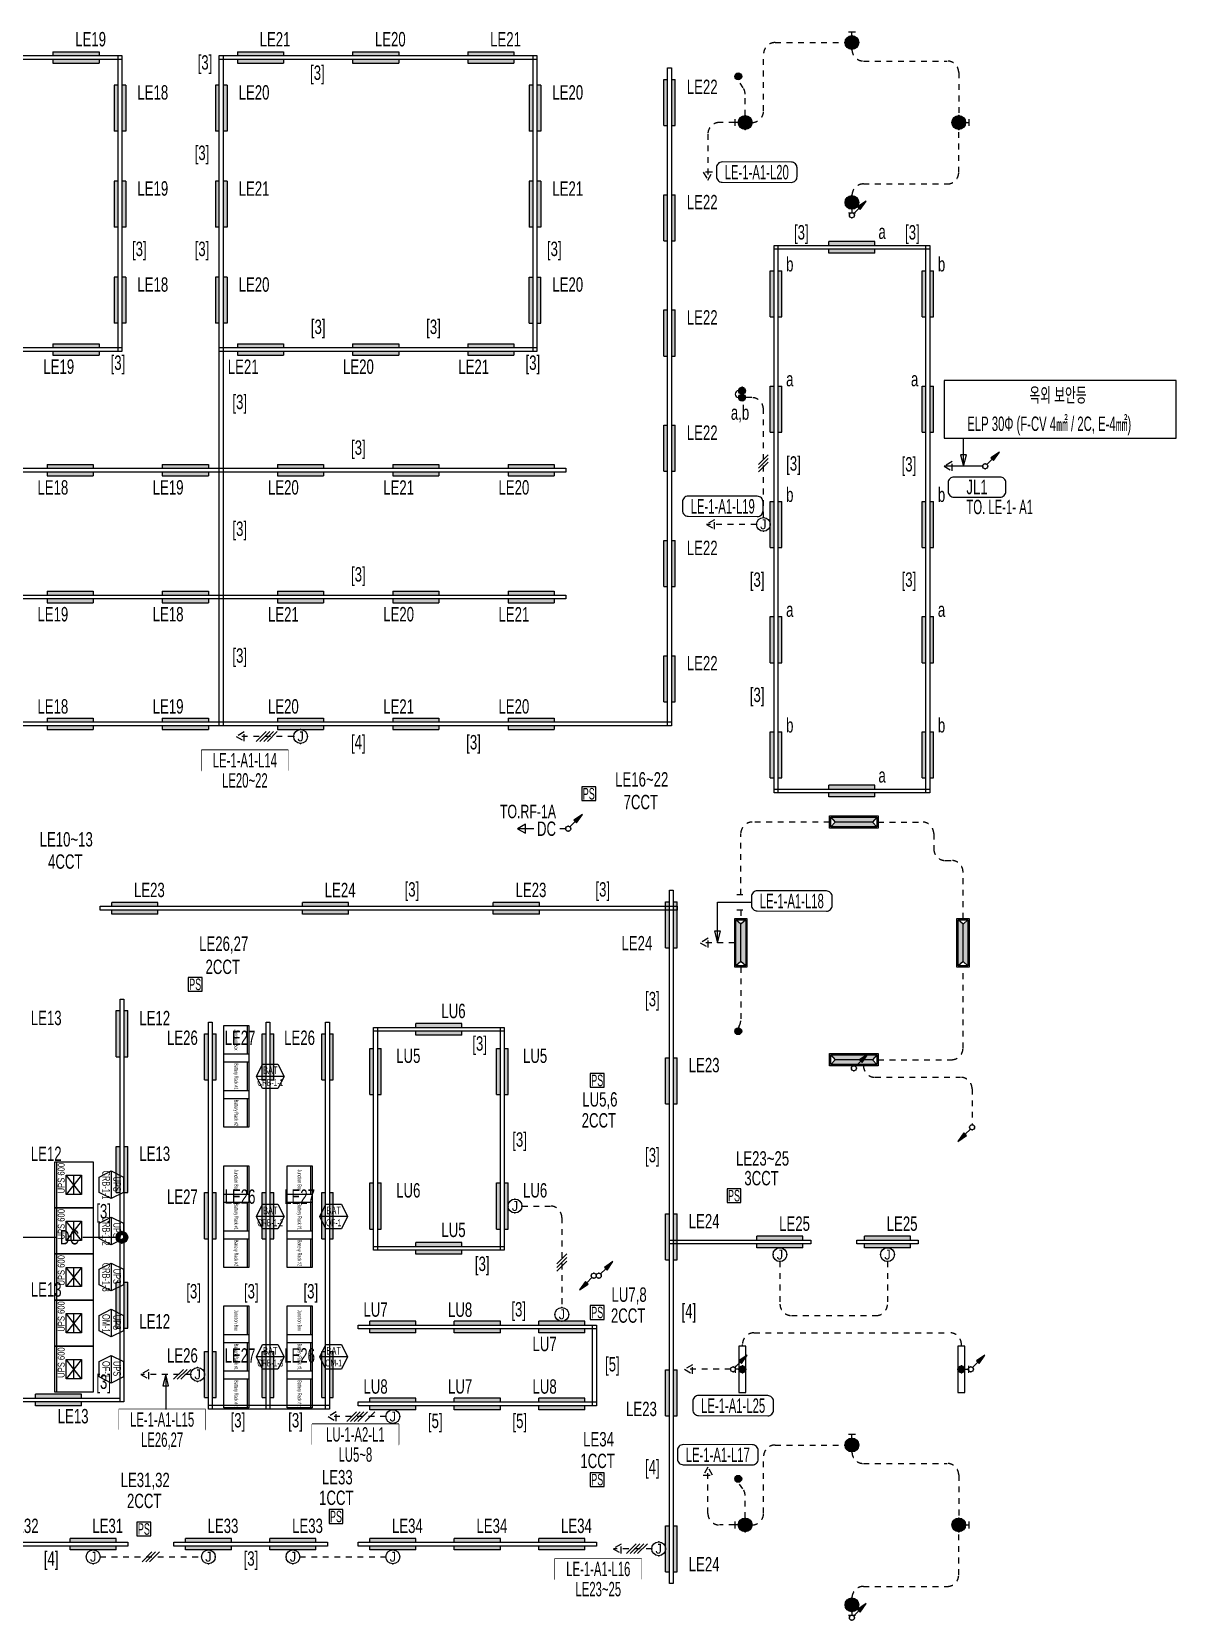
# Model space of a CAD drawing. Header units: millimetres. Extents: x 86947 to 500447, y -530175 to 1059536.
# Drawn here: x 152656 to 182445, y -249025 to -207684 of the extents above; entities that cross this region are included whole.
import ezdxf
from ezdxf.enums import TextEntityAlignment as Align

# ---------------------------------------------------------------- set-up
doc = ezdxf.new("R2010")
doc.units = ezdxf.units.MM
doc.header["$LTSCALE"] = 150
doc.set_wipeout_variables(frame=1)
doc.linetypes.add('D1', pattern=[3, 1, -1, 1])
for name, color, linetype in [('------01 Distribution Panel', 3, 'Continuous'), ('------03 Lighting Fixture', 3, 'Continuous'), ('------04 Lighting Switch', 2, 'Continuous'), ('------04 Number of Strands (가닥수)', 1, 'Continuous'), ('-----20 General Symbol', 3, 'Continuous'), ('-----21 Embeded Wire in Ceiling or Wall', 4, 'Continuous'), ('-----23 Concealed or Exposed Wire', 4, 'D1'), ('-----25 Emergency Lighting Embeded Wire in Ceiling or Wall', 1, 'Continuous'), ('-----28 Race Way', 1, 'Continuous'), ('-----29 Indicator', 1, 'Continuous'), ('-----33 Equipment', 5, 'Continuous')]:
    doc.layers.add(name, color=color, linetype=linetype)
doc.styles.add('ELEC', font='Dotum.ttf')

# ---------------------------------------------------------------- blocks, each defined once
blk = doc.blocks.new('D12')
at = {"linetype": 'Continuous'}
blk.add_lwpolyline([(600, -90), (600, 90), (-600, 90), (-600, -90)], close=True, dxfattribs=at)
blk.add_circle((0, 0), 90, dxfattribs=at)
for p in [(-90, 0), (0, 90), (90, 0), (0, -90)]:
    blk.add_point(p)
blk = doc.blocks.new('E13')
at = {"layer": '------03 Lighting Fixture'}
blk.add_hatch(color=256, dxfattribs=at).paths.add_polyline_path([(-90, 180, 1), (90, 180, 1)])
for p, q in [((90, 0), (-90, 0)), ((0, 90), (0, 0))]:
    blk.add_line(p, q, dxfattribs=at)
blk.add_blockref('D12', (0, 180), dxfattribs=at)
blk = doc.blocks.new('D01')
at = {"linetype": 'Continuous'}
blk.add_circle((0, 0), 150, dxfattribs=at)
for p in [(-150, 0), (0, 150), (150, 0), (0, -150)]:
    blk.add_point(p)
blk = doc.blocks.new('E01')
h = blk.add_hatch(color=256)
edge = h.paths.add_edge_path(flags=17)
edge.add_arc((0, 0), 75, 0, 360)
edge = h.paths.add_edge_path()
edge.add_arc((0, 0), 150, 0, 360)
blk.add_blockref('D01', (0, 0))
at = {"xscale": 0.5, "yscale": 0.5, "zscale": 0.5}
blk.add_blockref('D01', (0, 0), dxfattribs=at)
blk = doc.blocks.new('*U16')
blk.add_lwpolyline([(150, 0), (-150, 0), (-150, -300), (150, -300)], close=True)
at = {"style": 'ELEC', "width": 0.6}
blk.add_text('PS', height=250, dxfattribs=at).set_placement((0, -150), align=Align.MIDDLE)
blk = doc.blocks.new('*U13')
h = blk.add_hatch(color=256)
edge = h.paths.add_edge_path()
edge.add_arc((0, -75), 75, 0, 360)
blk.add_circle((0, -75), 75)
blk = doc.blocks.new('*U14')
h = blk.add_hatch(color=256)
edge = h.paths.add_edge_path()
edge.add_arc((-75, -75), 75, 0, 360)
h = blk.add_hatch(color=256)
edge = h.paths.add_edge_path()
edge.add_arc((75, -75), 75, 0, 360)
for centre in [(-75, -75), (75, -75)]:
    blk.add_circle(centre, 75)
blk.add_arc((0, 0), 75, 0, 180)
blk.add_point((150, -75))
blk = doc.blocks.new('E17')
h = blk.add_hatch(color=256)
h.paths.add_polyline_path([(600, 100), (-600, 100), (-600, 0), (600, 0)])
h.paths.add_polyline_path([(600, -100), (-600, -100), (-600, -200), (600, -200)])
for p, q in [((-600, 100), (600, 100)), ((-600, 100), (-600, 0)), ((600, 100), (600, 0)), ((600, 100), (600, 0)), ((-600, -100), (-600, -200)), ((-600, -200), (600, -200)), ((600, -100), (600, -200))]:
    blk.add_line(p, q)
blk = doc.blocks.new('D06')
for p, q in [((-75, 0), (0, 0)), ((0, -75), (0, 75))]:
    blk.add_line(p, q)
at = {"linetype": 'Continuous'}
blk.add_circle((-225, 0), 150, dxfattribs=at)
for p in [(-375, 0), (-225, 150), (-75, 0), (-225, -150)]:
    blk.add_point(p)
blk = doc.blocks.new('E06')
blk.add_hatch(color=256).paths.add_polyline_path([(-75, 0, 1), (-375, 0, 1)])
blk.add_blockref('D06', (0, 0))
blk = doc.blocks.new('벽부 비상등')
h = blk.add_hatch(color=0)
h.dxf.hatch_style = 1
h.paths.add_polyline_path([(0, 488), (-128, 600), (-128, -600), (0, -488)])
h = blk.add_hatch(color=0)
h.dxf.hatch_style = 1
h.paths.add_polyline_path([(128, 600), (0, 488), (0, -488), (128, -600)])
at = {"color": 1}
for p, q in [((-128, 600), (0, 488)), ((0, 488), (128, 600)), ((0, -488), (0, 488)), ((-128, -600), (0, -488)), ((0, -488), (128, -600))]:
    blk.add_line(p, q, dxfattribs=at)
blk.add_lwpolyline([(158, -630), (158, 630), (-158, 630), (-158, -630)], close=True)
blk.add_lwpolyline([(128, -600), (128, 600), (-128, 600), (-128, -600)], close=True, dxfattribs=at)
blk = doc.blocks.new('12345')
at = {"layer": '-----33 Equipment'}
for p, q in [((409954, 122855), (410604, 122855)), ((409954, 120205), (409954, 122855)), ((410574, 122105), (410574, 122855)), ((410604, 122855), (410604, 120205)), ((410574, 121155), (410574, 121905)), ((410804, 121530), (410963, 121850)), ((410963, 121850), (411364, 121850)), ((411364, 121850), (411524, 121530)), ((411524, 121530), (410804, 121530)), ((410963, 121210), (410804, 121530)), ((411364, 121210), (410963, 121210)), ((411524, 121530), (411364, 121210)), ((410574, 120205), (410574, 120955)), ((410604, 120205), (409954, 120205)), ((405604, 119310), (405604, 118107)), ((406707, 118908, 0), (407027, 119067, 0)), ((407027, 119067, 0), (407027, 118347, 0)), ((407027, 119067, 0), (407347, 118908, 0)), ((409954, 119205), (410604, 119205)), ((409954, 116555), (409954, 119205)), ((410574, 118455), (410574, 119205)), ((410604, 119205), (410604, 116555)), ((411604, 119205), (412254, 119205)), ((411604, 116555), (411604, 119205)), ((412224, 118455), (412224, 119205)), ((412254, 119205), (412254, 116555)), ((406255, 118457), (405853, 118957)), ((406255, 118957), (405853, 118457)), ((406054, 118457), (406054, 118957)), ((406707, 118507, 0), (406707, 118908, 0)), ((407347, 118908, 0), (407347, 118507, 0)), ((407027, 118347, 0), (406707, 118507, 0)), ((407347, 118507, 0), (407027, 118347, 0)), ((410574, 117505), (410574, 118255)), ((412224, 117505), (412224, 118255)), ((405604, 118110), (405604, 116907)), ((406707, 117708, 0), (407027, 117867, 0)), ((407027, 117867, 0), (407027, 117147, 0)), ((407027, 117867, 0), (407347, 117708, 0)), ((410804, 117880), (410963, 118200)), ((411524, 117880), (410804, 117880)), ((410963, 117560), (410804, 117880)), ((410963, 118200), (411364, 118200)), ((411364, 118200), (411524, 117880)), ((411524, 117880), (411364, 117560)), ((412454, 117880), (412613, 118200)), ((413174, 117880), (412454, 117880)), ((412613, 117560), (412454, 117880)), ((412613, 118200), (413014, 118200)), ((413014, 118200), (413174, 117880)), ((413174, 117880), (413014, 117560)), ((406255, 117257), (405853, 117757)), ((406255, 117757), (405853, 117257)), ((406054, 117257), (406054, 117757)), ((406707, 117307, 0), (406707, 117708, 0)), ((407347, 117708, 0), (407347, 117307, 0)), ((411364, 117560), (410963, 117560)), ((413014, 117560), (412613, 117560)), ((407027, 117147, 0), (406707, 117307, 0)), ((407347, 117307, 0), (407027, 117147, 0)), ((410574, 116555), (410574, 117305)), ((412224, 116555), (412224, 117305)), ((405604, 116910), (405604, 115707)), ((406707, 116508, 0), (407027, 116667, 0)), ((407027, 116667, 0), (407027, 115947, 0)), ((407027, 116667, 0), (407347, 116508, 0)), ((406255, 116057), (405853, 116557)), ((406255, 116557), (405853, 116057)), ((406054, 116057), (406054, 116557)), ((406707, 116107, 0), (406707, 116508, 0)), ((407347, 116508, 0), (407347, 116107, 0)), ((410604, 116555), (409954, 116555)), ((412254, 116555), (411604, 116555)), ((407027, 115947, 0), (406707, 116107, 0)), ((407347, 116107, 0), (407027, 115947, 0)), ((405604, 115710), (405604, 114507)), ((406255, 114857), (405853, 115357)), ((406255, 115357), (405853, 114857)), ((406054, 114857), (406054, 115357)), ((406707, 115308, 0), (407027, 115467, 0)), ((407027, 115467, 0), (407027, 114747, 0)), ((407027, 115467, 0), (407347, 115308, 0)), ((409954, 115555), (410604, 115555)), ((409954, 112905), (409954, 115555)), ((410574, 114805), (410574, 115555)), ((410604, 115555), (410604, 112905)), ((411604, 115555), (412254, 115555)), ((411604, 112905), (411604, 115555)), ((412224, 114805), (412224, 115555)), ((412254, 115555), (412254, 112905)), ((406707, 114907, 0), (406707, 115308, 0)), ((407347, 115308, 0), (407347, 114907, 0)), ((407027, 114747, 0), (406707, 114907, 0)), ((407347, 114907, 0), (407027, 114747, 0)), ((410574, 113855), (410574, 114605)), ((410804, 114230), (410963, 114550)), ((410963, 114550), (411364, 114550)), ((411364, 114550), (411524, 114230)), ((412224, 113855), (412224, 114605)), ((412454, 114230), (412613, 114550)), ((412613, 114550), (413014, 114550)), ((413014, 114550), (413174, 114230)), ((405604, 114510), (405604, 113307)), ((406255, 113657), (405853, 114157)), ((406255, 114157), (405853, 113657)), ((406054, 113657), (406054, 114157)), ((406707, 114108, 0), (407027, 114267, 0)), ((406707, 113707, 0), (406707, 114108, 0)), ((407027, 114267, 0), (407027, 113547, 0)), ((407027, 114267, 0), (407347, 114108, 0)), ((407347, 114108, 0), (407347, 113707, 0)), ((411524, 114230), (410804, 114230)), ((410963, 113910), (410804, 114230)), ((411524, 114230), (411364, 113910)), ((413174, 114230), (412454, 114230)), ((412613, 113910), (412454, 114230)), ((413174, 114230), (413014, 113910)), ((407027, 113547, 0), (406707, 113707, 0)), ((407347, 113707, 0), (407027, 113547, 0)), ((411364, 113910), (410963, 113910)), ((413014, 113910), (412613, 113910)), ((410574, 112905), (410574, 113655)), ((412224, 112905), (412224, 113655)), ((410604, 112905), (409954, 112905)), ((412254, 112905), (411604, 112905))]:
    blk.add_line(p, q, dxfattribs=at)
for points in [[(409954, 122855), (410604, 122855), (410604, 122105), (409954, 122105)], [(409954, 121905), (410604, 121905), (410604, 121155), (409954, 121155)], [(409954, 120955), (410604, 120955), (410604, 120205), (409954, 120205)], [(406554, 119307), (406554, 118107), (405554, 118107), (405554, 119307)], [(409954, 119205), (410604, 119205), (410604, 118455), (409954, 118455)], [(411604, 119205), (412254, 119205), (412254, 118455), (411604, 118455)], [(405853, 118957), (406255, 118957), (406255, 118457), (405853, 118457)], [(409954, 118255), (410604, 118255), (410604, 117505), (409954, 117505)], [(411604, 118255), (412254, 118255), (412254, 117505), (411604, 117505)], [(406554, 118107), (406554, 116907), (405554, 116907), (405554, 118107)], [(405853, 117757), (406255, 117757), (406255, 117257), (405853, 117257)], [(409954, 117305), (410604, 117305), (410604, 116555), (409954, 116555)], [(411604, 117305), (412254, 117305), (412254, 116555), (411604, 116555)], [(406554, 116907), (406554, 115707), (405554, 115707), (405554, 116907)], [(405853, 116557), (406255, 116557), (406255, 116057), (405853, 116057)], [(406554, 115707), (406554, 114507), (405554, 114507), (405554, 115707)], [(405853, 115357), (406255, 115357), (406255, 114857), (405853, 114857)], [(409954, 115555), (410604, 115555), (410604, 114805), (409954, 114805)], [(411604, 115555), (412254, 115555), (412254, 114805), (411604, 114805)], [(409954, 114605), (410604, 114605), (410604, 113855), (409954, 113855)], [(411604, 114605), (412254, 114605), (412254, 113855), (411604, 113855)], [(406554, 114507), (406554, 113307), (405554, 113307), (405554, 114507)], [(405853, 114157), (406255, 114157), (406255, 113657), (405853, 113657)], [(409954, 113655), (410604, 113655), (410604, 112905), (409954, 112905)], [(411604, 113655), (412254, 113655), (412254, 112905), (411604, 112905)]]:
    blk.add_lwpolyline(points, close=True, dxfattribs=at)
at = {"layer": '-----33 Equipment', "style": 'ELEC'}
for s, height, width, p in [('Junction Box', 100, 0.6, (410279, 122480)), ('Battery Rack #1', 100, 0.6, (410279, 121530)), ('Battery Rack #2', 100, 0.6, (410279, 120580)), ('CRB-1-1', 200, 0.7, (406893, 118702, 0)), ('UPS', 200, 0.7, (407178, 118724, 0)), ('Junction Box', 100, 0.6, (410279, 118830)), ('Junction Box', 100, 0.6, (411929, 118830)), ('CRB-1-2', 200, 0.7, (406893, 117502, 0)), ('Battery Rack #1', 100, 0.6, (410279, 117880)), ('Battery Rack #1', 100, 0.6, (411929, 117880)), ('UPS', 200, 0.7, (407178, 117524, 0)), ('Battery Rack #2', 100, 0.6, (410279, 116930)), ('Battery Rack #2', 100, 0.6, (411929, 116930)), ('CRB-1-3', 200, 0.7, (406893, 116302, 0)), ('UPS', 200, 0.7, (407178, 116324, 0)), ('Junction Box', 100, 0.6, (410279, 115180)), ('Junction Box', 100, 0.6, (411929, 115180)), ('OM-1', 200, 0.7, (406893, 115102, 0)), ('UPS', 200, 0.7, (407178, 115124, 0)), ('OF-1', 200, 0.7, (406893, 113902, 0)), ('Battery Rack #1', 100, 0.6, (410279, 114230)), ('Battery Rack #1', 100, 0.6, (411929, 114230)), ('UPS', 200, 0.7, (407178, 113924, 0)), ('Battery Rack #2', 100, 0.6, (410279, 113280)), ('Battery Rack #2', 100, 0.6, (411929, 113280))]:
    blk.add_text(s, height=height, rotation=270, dxfattribs=dict(at, width=width)).set_placement(p, align=Align.MIDDLE_CENTER)
for s, height, width, p in [('BAT', 200, 0.7, (411164, 121690)), ('CRB-1-1', 180, 0.6, (411164, 121370)), ('BAT', 200, 0.7, (411164, 118040)), ('BAT', 200, 0.7, (412814, 118040)), ('CRB-1-2', 180, 0.6, (411164, 117720)), ('OF-1', 180, 0.6, (412814, 117720)), ('CRB-1-3', 180, 0.6, (411164, 114070)), ('BAT', 200, 0.7, (411164, 114390)), ('OM-1', 180, 0.6, (412814, 114070)), ('BAT', 200, 0.7, (412814, 114390))]:
    blk.add_text(s, height=height, dxfattribs=dict(at, width=width)).set_placement(p, align=Align.MIDDLE_CENTER)
at = {"layer": '-----33 Equipment', "style": 'ELEC', "width": 0.85}
for p in [(405722, 118484), (405722, 117284), (405722, 116084), (405722, 114884), (405722, 113684)]:
    blk.add_text('UPS 600', height=178.2, rotation=90, dxfattribs=at).set_placement(p, align=Align.MIDDLE_LEFT)
blk = doc.blocks.new('O01')
blk.add_hatch(color=256).paths.add_polyline_path([(-149, -218), (-218, -149), (-368, -368)])
blk.add_line((-46, -46), (-184, -184))
blk.add_lwpolyline([(-368, -368), (-149, -218), (-218, -149), (-368, -368)])
blk.add_circle((0, 0), 65)
for p in [(-65, 0), (-65, 0), (0, 65), (0, 65), (65, 0), (65, 0), (0, -65), (0, -65)]:
    blk.add_point(p)
blk = doc.blocks.new('O04')
blk.add_circle((0, 0), 150)
for p in [(-150, 0), (0, 150), (150, 0), (0, -150)]:
    blk.add_point(p)
at = {"style": 'ELEC'}
blk.add_text('J', height=214, dxfattribs=at).set_placement((0, 0), align=Align.MIDDLE)
blk = doc.blocks.new('*U45')
at = {"color": 0}
for p, q in [((-186, -106), (26, 106)), ((-106, -106), (106, 106)), ((-26, -106), (186, 106))]:
    blk.add_line(p, q, dxfattribs=at)
blk = doc.blocks.new('O07')
blk.add_lwpolyline([(0, -100), (173, 0), (0, 100)], close=True)
blk = doc.blocks.new('*U48')
at = {"color": 0}
for p, q in [((-226, -106), (-14, 106)), ((-146, -106), (66, 106)), ((-66, -106), (146, 106)), ((14, -106), (226, 106))]:
    blk.add_line(p, q, dxfattribs=at)
blk = doc.blocks.new('*U47')
at = {"color": 0}
for p, q in [((-306, -106), (-94, 106)), ((-226, -106), (-14, 106)), ((-146, -106), (66, 106)), ((-66, -106), (146, 106)), ((94, -106), (306, 106))]:
    blk.add_line(p, q, dxfattribs=at)

msp = doc.modelspace()

# ---------------------------------------------------------------- linework, layer by layer
at = {"layer": '------01 Distribution Panel', "color": 1}
for points in [[(157076, -226906), (159331, -226906), (159331, -226381), (157076, -226381)], [(154922, -244064), (157177, -244064), (157177, -243539), (154922, -243539)], [(159953, -244451), (162208, -244451), (162208, -243926), (159953, -243926)], [(166275, -247952), (168529, -247952), (168529, -247427), (166275, -247427)]]:
    msp.add_lwpolyline(points, close=True, dxfattribs=at)
at = {"layer": '-----21 Embeded Wire in Ceiling or Wall'}
msp.add_line((177408, -218992), (176408, -218992), dxfattribs=at)
at = {"layer": '-----23 Concealed or Exposed Wire'}
for p, q in [((171111, -230139), (171111, -228552)), ((173424, -228252), (171411, -228252)), ((174684, -228252), (175834, -228252)), ((176134, -228552), (176134, -228952)), ((176434, -229252), (176596, -229252)), ((176896, -230765), (176896, -229552)), ((172130, -239690), (172130, -240795)), ((174930, -239690), (174930, -240795)), ((172430, -241095), (174630, -241095)), ((171454, -241545), (176554, -241545)), ((171154, -241895), (171154, -241845)), ((176854, -241895), (176854, -241845))]:
    msp.add_line(p, q, dxfattribs=at)
for points in [[(171404, -210045, 0.414214), (171704, -209745), (171704, -208265, -0.414214), (172004, -207965), (173824, -207965)], [(174004, -208145, 0.414214), (174304, -208445), (176484, -208445, -0.414214), (176784, -208745), (176784, -209865)], [(171224, -209865), (171224, -209306, 0.142394), (171177, -209145), (171044, -208935)], [(170954, -210045), (170554, -210045, 0.414214), (170254, -210345), (170254, -211545)], [(174004, -211945, -0.414214), (174304, -211645), (176484, -211645, 0.414214), (176784, -211345), (176784, -210225)], [(171699, -220325), (171699, -217505, 0.414214), (171399, -217205), (171234, -217205)], [(171111, -232025), (171111, -233410, -0.137857), (171067, -233566), (171044, -233605)], [(174684, -234437), (176596, -234437, 0.414214), (176896, -234137), (176896, -232025)], [(174304, -234595, 0.414214), (174604, -234895), (176832, -234895, -0.414214), (177132, -235195), (177132, -236117)], [(165414, -238245), (166154, -238245, -0.414214), (166454, -238545), (166454, -240885)], [(171404, -246545, 0.414214), (171704, -246245), (171704, -244765, -0.414214), (172004, -244465), (173824, -244465)], [(174004, -244645, 0.414214), (174304, -244945), (176484, -244945, -0.414214), (176784, -245245), (176784, -246365)], [(170954, -246545), (170554, -246545, -0.414214), (170254, -246245), (170254, -245045)], [(171224, -246365), (171224, -245780, 0.158261), (171166, -245604), (171044, -245435)], [(174004, -248445, -0.414214), (174304, -248145), (176484, -248145, 0.414214), (176784, -247845), (176784, -246725)]]:
    msp.add_lwpolyline(points, format="xyb", dxfattribs=at)
for points in [[(171519, -220505), (170219, -220505)], [(159474, -226025), (157974, -226025)], [(171011, -230139), (171211, -230139)], [(171011, -230539), (171211, -230539)], [(171111, -230539), (171111, -230765)], [(170954, -231395), (170054, -231395)], [(156794, -242628), (155494, -242628)], [(170844, -242495), (169644, -242495)], [(161874, -243725), (160374, -243725)], [(168794, -247165), (167794, -247165)], [(154434, -247375), (157074, -247375)], [(159634, -247375), (161874, -247375)]]:
    msp.add_lwpolyline(points, dxfattribs=at)
for centre, start, end in [((171411, -228552), 90, 180), ((175834, -228552), 0, 90), ((176434, -228952), 180, 270), ((176596, -229552), 0, 90), ((172430, -240795), 180, 270), ((174630, -240795), 270, 0), ((171454, -241845), 90, 180), ((176554, -241845), 0, 90)]:
    msp.add_arc(centre, 300, start, end, dxfattribs=at)
at = {"layer": '-----25 Emergency Lighting Embeded Wire in Ceiling or Wall'}
for p, q in [((165720, -228425), (165304, -228425)), ((166554, -228425), (166401, -228425)), ((152429, -239058), (153308, -239058)), ((153988, -239058), (154854, -239058))]:
    msp.add_line(p, q, dxfattribs=at)
at = {"layer": '-----28 Race Way', "elevation": 0}
for points in [[(155004, -208404), (146738, -208404), (146738, -208304), (155004, -208304)], [(154904, -216002), (154904, -208304), (155004, -208304), (155004, -216002)], [(157538, -225745), (157538, -208304), (157638, -208304), (157638, -225745)], [(165804, -208404), (157538, -208404), (157538, -208304), (165804, -208304)], [(165704, -216002), (165704, -208304), (165804, -208304), (165804, -216002)], [(155004, -216002), (146738, -216002), (146738, -215902), (155004, -215902)], [(165804, -216002), (157538, -216002), (157538, -215902), (165804, -215902)], [(169354, -230025), (169354, -248065), (169254, -248065), (169254, -230025)], [(154437, -230445), (169454, -230445), (169454, -230545), (154437, -230545)], [(155054, -232858), (155054, -243342), (154954, -243342), (154954, -232858)], [(157354, -243528), (157254, -243528), (157254, -233462), (157354, -233462)], [(158854, -243528), (158754, -243528), (158754, -233462), (158854, -233462)], [(160404, -243528), (160304, -243528), (160304, -233462), (160404, -233462)], [(161554, -233595), (164954, -233595), (164954, -233695), (161554, -233695)], [(161654, -239395), (161554, -239395), (161554, -233595), (161654, -233595)], [(164954, -239395), (164854, -239395), (164854, -233595), (164954, -233595)], [(161554, -239295), (164954, -239295), (164954, -239395), (161554, -239395)], [(169254, -239130), (172930, -239130), (172930, -239230), (169254, -239230)], [(174130, -239130), (175730, -239130), (175730, -239230), (174130, -239230)], [(161154, -241345), (167354, -241345), (167354, -241445), (161154, -241445)], [(167354, -241345), (167354, -243445), (167254, -243445), (167254, -241345)], [(157254, -243428), (160404, -243428), (160404, -243528), (157254, -243528)], [(161154, -243345), (167354, -243345), (167354, -243445), (161154, -243445)], [(109354, -246995), (155154, -246995), (155154, -247095), (109354, -247095)], [(156354, -246995), (160354, -246995), (160354, -247095), (156354, -247095)], [(161154, -246995), (167354, -246995), (167354, -247095), (161154, -247095)]]:
    msp.add_lwpolyline(points, close=True, dxfattribs=at)
at = {"layer": '-----28 Race Way'}
for points in [[(169204, -225745), (169204, -208624), (169304, -208624), (169304, -225745)], [(176029, -213345), (171979, -213345), (171979, -213245), (176029, -213245)], [(171979, -227495), (171979, -213245), (172079, -213245), (172079, -227495)], [(175929, -227495), (175929, -213245), (176029, -213245), (176029, -227495)], [(166554, -219145), (134754, -219145), (134754, -219045), (166554, -219045)], [(166554, -222445), (134754, -222445), (134754, -222345), (166554, -222345)], [(169304, -225745), (134754, -225745), (134754, -225645), (169304, -225645)], [(176029, -227495), (171979, -227495), (171979, -227395), (176029, -227395)], [(109754, -243242), (154952, -243242), (154952, -243342), (109754, -243342)]]:
    msp.add_lwpolyline(points, close=True, dxfattribs=at)
at = {"layer": '-----29 Indicator', "color": 1}
for p, q in [((176908, -218992), (176908, -218261)), ((176983, -218692), (176833, -218692)), ((176833, -218692), (176908, -218992)), ((176908, -218992), (176983, -218692)), ((170579, -231095), (170429, -231095)), ((170429, -231095), (170504, -231395)), ((170504, -231395), (170579, -231095)), ((156144, -242628), (156069, -242928)), ((156219, -242928), (156144, -242628)), ((156069, -242928), (156219, -242928))]:
    msp.add_line(p, q, dxfattribs=at)
at = {"layer": '-----29 Indicator'}
for p, q in [((170504, -231395), (170504, -230339)), ((170504, -230339), (171389, -230339))]:
    msp.add_line(p, q, dxfattribs=at)
at = {"layer": '-----29 Indicator', "color": 1}
msp.add_lwpolyline([(176408, -216761), (176408, -218261), (182445, -218261), (182445, -216761)], close=True, dxfattribs=at)
at = {"color": 1, "linetype": 'Continuous'}
for points in [[(170477, -211448, 0.414214), (170627, -211598), (172427, -211603, 0.414214), (172577, -211453), (172577, -211228, 0.414214), (172427, -211078), (170627, -211073, 0.414214), (170477, -211223)], [(169591, -220144, 0.414214), (169741, -220294), (171541, -220299, 0.414214), (171691, -220149), (171691, -219924, 0.414214), (171541, -219774), (169741, -219769, 0.414214), (169591, -219919)], [(171389, -230416, 0.414214), (171539, -230566), (173339, -230571, 0.414214), (173489, -230421), (173489, -230196, 0.414214), (173339, -230046), (171539, -230041, 0.414214), (171389, -230191)], [(169862, -243550, 0.414214), (170012, -243700), (171812, -243705, 0.414214), (171962, -243555), (171962, -243330, 0.414214), (171812, -243180), (170012, -243175, 0.414214), (169862, -243325)], [(169462, -244829, 0.414214), (169612, -244979), (171412, -244984, 0.414214), (171562, -244834), (171562, -244609, 0.414214), (171412, -244459), (169612, -244454, 0.414214), (169462, -244604)]]:
    msp.add_lwpolyline(points, format="xyb", close=True, dxfattribs=at)
at = {"color": 1, "linetype": 'Continuous', "elevation": 0}
msp.add_lwpolyline([(176510, -219647, 0.414214), (176660, -219797), (177860, -219797, 0.414214), (178010, -219647), (178010, -219422, 0.414214), (177860, -219272), (176660, -219272, 0.414214), (176510, -219422)], format="xyb", close=True, dxfattribs=at)

# ---------------------------------------------------------------- block references
at = {"layer": '------03 Lighting Fixture', "xscale": 1.2, "yscale": 1.2, "zscale": 1.2}
for p, rotation in [((174004, -207695), 90), ((170954, -210045), 180), ((174004, -212395), 270), ((174004, -244195), 89.99999999999999), ((170954, -246545), 180), ((174004, -248895), 270)]:
    msp.add_blockref('E06', p, dxfattribs=dict(at, rotation=rotation))
at = {"layer": '------03 Lighting Fixture', "color": 3}
for p in [(153808, -208304), (158608, -208304), (161608, -208304), (164608, -208304), (153808, -215902), (158608, -215902), (161608, -215902), (164608, -215902), (153654, -219045), (156654, -219045), (159654, -219045), (162654, -219045), (165654, -219045), (153654, -222345), (156654, -222345), (159654, -222345), (162654, -222345), (165654, -222345), (153654, -225645), (156654, -225645), (159654, -225645), (162654, -225645), (165654, -225645)]:
    msp.add_blockref('E17', p, dxfattribs=at)
for p, rotation in [((155004, -209670), 270), ((157638, -209670), 270), ((165804, -209670), 270), ((169204, -209524), 89.99999999999999), ((155004, -212170), 270), ((157638, -212170), 270), ((165804, -212170), 270), ((169204, -212524), 89.99999999999999), ((174003, -213345), 180), ((155004, -214670), 270), ((157638, -214670), 270), ((165704, -214670), 90), ((171979, -214505), 89.99999999999999), ((175929, -214505), 89.99999999999999), ((169204, -215524), 89.99999999999999), ((171979, -217505), 89.99999999999999), ((175929, -217505), 89.99999999999999), ((169204, -218524), 89.99999999999999), ((171979, -220505), 89.99999999999999), ((175929, -220505), 89.99999999999999), ((169204, -221524), 89.99999999999999), ((171979, -223505), 89.99999999999999), ((175929, -223505), 89.99999999999999), ((169204, -224524), 89.99999999999999), ((171979, -226505), 89.99999999999999), ((175929, -226505), 89.99999999999999), ((174003, -227495), 180), ((155337, -230545), 180), ((160304, -230545), 180), ((165270, -230545), 180), ((169254, -230925), 89.99999999999999), ((154954, -233758), 90), ((163254, -233695), 180), ((157254, -234362), 89.99999999999999), ((158754, -234362), 89.99999999999999), ((160304, -234362), 89.99999999999999), ((161554, -234745), 89.99999999999999), ((164854, -234745), 89.99999999999999), ((169254, -234985), 89.99999999999999), ((154954, -237292), 90), ((161554, -238245), 89.99999999999999), ((164854, -238245), 89.99999999999999), ((157254, -238495), 89.99999999999999), ((158754, -238495), 89.99999999999999), ((160304, -238495), 89.99999999999999), ((169254, -239045), 89.99999999999999), ((163254, -239395), 180), ((172130, -239230), 180), ((174930, -239230), 180), ((154954, -240825), 90), ((162054, -241445), 180), ((164254, -241445), 180), ((166454, -241445), 180), ((157254, -242628), 89.99999999999999), ((158754, -242628), 89.99999999999999), ((160304, -242628), 89.99999999999999), ((169254, -243105), 89.99999999999999), ((153354, -243342), 180), ((162054, -243445), 180), ((164254, -243445), 180), ((166454, -243445), 180), ((169254, -247165), 89.99999999999999), ((154254, -247095), 180), ((157254, -247095), 180), ((159454, -247095), 180), ((162054, -247095), 180), ((164254, -247095), 180), ((166454, -247095), 180)]:
    msp.add_blockref('E17', p, dxfattribs=dict(at, rotation=rotation))
at = {"layer": '------03 Lighting Fixture', "xscale": 1.2, "yscale": 1.2, "zscale": 1.2}
for p in [(177054, -210045), (177054, -246545)]:
    msp.add_blockref('E06', p, dxfattribs=at)
at = {"layer": '------03 Lighting Fixture', "xscale": -1, "rotation": 90}
for p in [(174054, -228252), (174054, -234437)]:
    msp.add_blockref('벽부 비상등', p, dxfattribs=at)
at = {"layer": '------03 Lighting Fixture', "xscale": -1}
for p in [(171111, -231395), (176896, -231395)]:
    msp.add_blockref('벽부 비상등', p, dxfattribs=at)
at = {"layer": '------03 Lighting Fixture'}
msp.add_blockref('E01', (155004, -239058), dxfattribs=at)
for p, rotation in [((170974, -242495), 270), ((177034, -242495), 89.99999999999999)]:
    msp.add_blockref('E13', p, dxfattribs=dict(at, rotation=rotation))
at = {"layer": '------04 Lighting Switch', "xscale": 1.2, "yscale": 1.2, "zscale": 1.2, "rotation": 89.99999999999999}
for name, p in [('*U13', (170954, -208845)), ('*U14', (171054, -217115)), ('*U13', (170954, -233695)), ('*U13', (170954, -245345))]:
    msp.add_blockref(name, p, dxfattribs=at)
at = {"layer": '------04 Lighting Switch', "xscale": 1.2, "yscale": 1.2, "zscale": 1.2}
for p in [(167154, -227335), (156909, -232295), (167374, -234795), (170934, -237795), (167374, -240835), (167374, -245185), (160574, -246145), (155574, -246470)]:
    msp.add_blockref('*U16', p, dxfattribs=at)
at = {"layer": '------04 Number of Strands (가닥수)', "xscale": -1.2, "yscale": 1.2, "zscale": 1.2, "rotation": 90}
for p in [(171699, -218915), (166454, -239715)]:
    msp.add_blockref('*U45', p, dxfattribs=at)
at = {"layer": '------04 Number of Strands (가닥수)', "xscale": 1.2, "yscale": 1.2, "zscale": 1.2}
for name, p in [('*U48', (158772, -226025)), ('*U45', (156571, -242628)), ('*U45', (155754, -247375))]:
    msp.add_blockref(name, p, dxfattribs=at)
at = {"layer": '-----20 General Symbol', "rotation": 180}
for p in [(174004, -212460), (177473, -218992), (166619, -228425), (174054, -234660), (167414, -240060), (170909, -242495), (177099, -242495), (174004, -248960)]:
    msp.add_blockref('O01', p, dxfattribs=at)
at = {"layer": '-----20 General Symbol', "xscale": 1.2, "yscale": 1.2, "zscale": 1.2}
for p in [(171699, -220505), (159654, -226025), (165234, -238245), (172130, -239510), (174930, -239510), (166454, -241065), (156974, -242628), (162054, -243725), (154254, -247375), (157254, -247375), (159454, -247375), (162054, -247375), (168974, -247165)]:
    msp.add_blockref('O04', p, dxfattribs=at)
at = {"layer": '-----20 General Symbol'}
for p in [(177132, -236195), (167284, -240060)]:
    msp.add_blockref('O01', p, dxfattribs=at)
at = {"layer": '-----23 Concealed or Exposed Wire', "xscale": 1.199999999953434, "yscale": 1.199999999953434, "zscale": 1.199999999953434}
for p, rotation in [((170254, -211337), 270), ((176616, -218992), 180), ((170426, -220505), 180), ((158181, -226025), 180), ((170261, -231395), 180), ((155701, -242628), 180), ((169851, -242495), 180), ((160581, -243725), 180), ((170254, -245253), 89.99999999999999), ((168001, -247165), 180)]:
    msp.add_blockref('O07', p, dxfattribs=dict(at, rotation=rotation))
at = {"layer": '-----25 Emergency Lighting Embeded Wire in Ceiling or Wall', "xscale": 1.199999999953434, "yscale": 1.199999999953434, "zscale": 1.199999999953434, "rotation": 180}
msp.add_blockref('O07', (165511, -228425), dxfattribs=at)
at = {"layer": '-----33 Equipment'}
msp.add_blockref('12345', (-252300, -356400), dxfattribs=at)

# ---------------------------------------------------------------- texts
at = {"layer": '------04 Lighting Switch', "style": 'ELEC', "width": 0.7}
for s, p in [('LE19', (154188, -207877)), ('LE21', (158988, -207877)), ('LE20', (161988, -207877)), ('LE21', (164988, -207877)), ('LE18', (155807, -209262)), ('LE20', (158442, -209262)), ('LE20', (166607, -209262)), ('LE22', (170107, -209115)), ('LE19', (155807, -211762)), ('LE21', (158442, -211762)), ('LE21', (166607, -211762)), ('LE22', (170107, -212115)), ('a', (174789, -212890)), ('b', (172386, -213726)), ('b', (176336, -213726)), ('LE18', (155807, -214262)), ('LE20', (158442, -214262)), ('LE20', (166607, -214262)), ('LE22', (170107, -215115)), ('LE19', (153359, -216399)), ('LE21', (158159, -216399)), ('LE20', (161159, -216399)), ('LE21', (164159, -216399)), ('a', (172386, -216726)), ('a', (175636, -216726)), ('a,b', (171091, -217619)), ('LE22', (170107, -218115)), ('LE18', (153205, -219542)), ('LE19', (156205, -219542)), ('LE20', (159205, -219542)), ('LE21', (162205, -219542)), ('LE20', (165205, -219542)), ('b', (172386, -219726)), ('b', (176336, -219726)), ('LE22', (170107, -221115)), ('LE19', (153205, -222842)), ('LE18', (156205, -222842)), ('LE21', (159205, -222842)), ('LE20', (162205, -222842)), ('LE21', (165205, -222842)), ('a', (172386, -222726)), ('a', (176336, -222726)), ('LE22', (170107, -224115)), ('LE18', (153205, -225242)), ('LE19', (156205, -225242)), ('LE20', (159205, -225242)), ('LE21', (162205, -225242)), ('LE20', (165205, -225242)), ('b', (172386, -225726)), ('b', (176336, -225726)), ('LE16~22', (168533, -227141)), ('a', (174789, -227040)), ('7CCT', (168509, -227731)), ('LE10~13', (153553, -228701)), ('4CCT', (153529, -229280)), ('LE23', (155717, -230018)), ('LE24', (160683, -230018)), ('LE23', (165650, -230018)), ('LE26,27', (157652, -231449)), ('LE24', (168406, -231402)), ('2CCT', (157627, -232019)), ('LE13', (153032, -233350)), ('LE12', (155857, -233350)), ('LU6', (163633, -233168)), ('LE26', (156577, -233865)), ('LE27', (158077, -233865)), ('LE26', (159627, -233865)), ('LU5', (162457, -234337)), ('LU5', (165757, -234337)), ('LE23', (170157, -234577)), ('LU5,6', (167443, -235502)), ('2CCT', (167418, -236015)), ('LE12', (153032, -236883)), ('LE13', (155857, -236883)), ('LE23~25', (171677, -237006)), ('LU6', (162457, -237837)), ('LU6', (165757, -237837)), ('3CCT', (171652, -237519)), ('LE27', (156577, -237999)), ('LE26', (158077, -237999)), ('LE27', (159627, -237999)), ('LE24', (170157, -238637)), ('LE25', (172510, -238704)), ('LE25', (175310, -238704)), ('LU5', (163633, -238868)), ('LE13', (153032, -240417)), ('LU7,8', (168204, -240583)), ('LU7', (161605, -240942)), ('LU8', (163805, -240942)), ('2CCT', (168179, -241096)), ('LE12', (155857, -241243)), ('LU7', (166005, -241837)), ('LE26', (156577, -242132)), ('LE27', (158077, -242132)), ('LE26', (159627, -242132)), ('LU8', (161605, -242942)), ('LU7', (163805, -242942)), ('LU8', (166005, -242942)), ('LE23', (168526, -243526)), ('LE13', (153733, -243714)), ('LE34', (167409, -244315)), ('1CCT', (167384, -244878)), ('LE31,32', (155609, -245406)), ('2CCT', (155584, -245919)), ('1CCT', (160584, -245838)), ('LE32', (152433, -246568)), ('LE31', (154633, -246568)), ('LE33', (157633, -246568)), ('LE33', (159833, -246568)), ('LE34', (162433, -246568)), ('LE34', (164633, -246568)), ('LE34', (166833, -246568)), ('LE24', (170157, -247564))]:
    msp.add_text(s, height=375, dxfattribs=at).set_placement(p, align=Align.MIDDLE)
at = {"layer": '-----25 Emergency Lighting Embeded Wire in Ceiling or Wall', "style": 'ELEC', "width": 0.7}
msp.add_text('TO.RF-1A', height=350, dxfattribs=at).set_placement((165572, -227976), align=Align.MIDDLE_CENTER)
for p in [(166054, -228425), (153641, -239058)]:
    msp.add_text('DC', height=375, dxfattribs=at).set_placement(p, align=Align.MIDDLE)
at = {"layer": '-----28 Race Way', "style": 'ELEC', "width": 0.7}
for s, p in [('[3]', (157165, -208529)), ('[3]', (160091, -208796)), ('[3]', (157087, -210881)), ('[3]', (172686, -212950)), ('[3]', (175578, -212950)), ('[3]', (155456, -213381)), ('[3]', (157087, -213381)), ('[3]', (166256, -213381)), ('[3]', (160112, -215409)), ('[3]', (163112, -215409)), ('[3]', (154899, -216343)), ('[3]', (165699, -216343)), ('[3]', (158070, -217365)), ('[3]', (161158, -218552)), ('[3]', (172482, -218966)), ('[3]', (175487, -218988)), ('[3]', (158070, -220665)), ('[3]', (161158, -221852)), ('[3]', (171537, -221988)), ('[3]', (175487, -221988)), ('[3]', (158070, -223965)), ('[3]', (171537, -224988)), ('[4]', (161155, -226221)), ('[3]', (164155, -226221)), ('[3]', (162551, -230051)), ('[3]', (167518, -230051)), ('[3]', (168810, -232906)), ('[3]', (164314, -234061)), ('[3]', (165353, -236562)), ('[3]', (168810, -236966)), ('[3]', (154527, -238427)), ('[3]', (164381, -239796)), ('[3]', (156869, -240510)), ('[3]', (158369, -240510)), ('[3]', (159919, -240510)), ('[3]', (165331, -240980)), ('[4]', (169760, -241026)), ('[5]', (167769, -242409)), ('[3]', (154527, -242864)), ('[3]', (158022, -243867)), ('[3]', (159522, -243867)), ('[5]', (163158, -243884)), ('[5]', (165358, -243884)), ('[4]', (168810, -245086)), ('[4]', (153162, -247465)), ('[3]', (158362, -247465))]:
    msp.add_text(s, height=375, dxfattribs=at).set_placement(p, align=Align.MIDDLE)
at = {"linetype": 'Continuous', "style": 'ELEC'}
for s, width, p in [('LE-1-A1-L20', 0.6, (171527, -211338)), ('JL1', 0.7, (177260, -219535)), ('LE-1-A1-L19', 0.6, (170641, -220034)), ('TO. LE-1- A1', 0.6, (177850, -220051)), ('LE-1-A1-L18', 0.6, (172439, -230306)), ('LE-1-A1-L25', 0.6, (170912, -243440)), ('LE-1-A1-L17', 0.6, (170512, -244719))]:
    msp.add_text(s, height=375, dxfattribs=dict(at, width=width)).set_placement(p, align=Align.MIDDLE)
at = {"linetype": 'Continuous', "style": 'ELEC', "width": 0.6}
for s, p in [('옥외 보안등 ', (178621, -217136)), ('ELP 30Φ (F-CV 4㎟ / 2C, E-4㎟)', (177006, -217886))]:
    msp.add_text(s, height=375, dxfattribs=at).set_placement(p, align=Align.MIDDLE_LEFT)

# ---------------------------------------------------------------- next in the draw order: wipeouts: each hides what was drawn before it
at = {"color": 1}
for points in [[(157076, -226906), (159331, -226906), (159331, -226381), (157076, -226381)], [(154922, -244064), (157177, -244064), (157177, -243539), (154922, -243539)], [(159953, -244451), (162208, -244451), (162208, -243926), (159953, -243926)], [(166275, -247952), (168529, -247952), (168529, -247427), (166275, -247427)]]:
    msp.add_wipeout(points, dxfattribs=at)

# ---------------------------------------------------------------- next in the draw order: linework, layer by layer
at = {"layer": '-----29 Indicator'}
msp.add_line((156144, -242628), (156144, -243539), dxfattribs=at)

# ---------------------------------------------------------------- next in the draw order: block references
at = {"layer": '------04 Number of Strands (가닥수)', "xscale": 1.2, "yscale": 1.2, "zscale": 1.2}
for name, p in [('*U47', (161220, -243725)), ('*U48', (168408, -247165))]:
    msp.add_blockref(name, p, dxfattribs=at)

# ---------------------------------------------------------------- next in the draw order: wipeouts: each hides what was drawn before it
at = {"color": 1}
for points in [[(157076, -227431), (159331, -227431), (159331, -226906), (157076, -226906)], [(154922, -244589), (157177, -244589), (157177, -244064), (154922, -244064)], [(159953, -244976), (162208, -244976), (162208, -244451), (159953, -244451)], [(166275, -248477), (168529, -248477), (168529, -247952), (166275, -247952)]]:
    msp.add_wipeout(points, dxfattribs=at)

# ---------------------------------------------------------------- next in the draw order: texts
at = {"layer": '------04 Lighting Switch', "style": 'ELEC', "width": 0.7}
msp.add_text('LE33', height=375, dxfattribs=at).set_placement((160609, -245302), align=Align.MIDDLE)
at = {"style": 'ELEC', "width": 0.6}
for s, p in [('LE-1-A1-L14', (158203, -226643)), ('LE20~22', (158203, -227168)), ('LE-1-A1-L15', (156049, -243801)), ('LE26,27', (156049, -244326)), ('LU-1-A2-L1', (161080, -244188)), ('LU5~8', (161080, -244713)), ('LE-1-A1-L16', (167402, -247690)), ('LE23~25', (167402, -248215))]:
    msp.add_text(s, height=375, dxfattribs=at).set_placement(p, align=Align.MIDDLE_CENTER)

doc.saveas('drawing.dxf')
